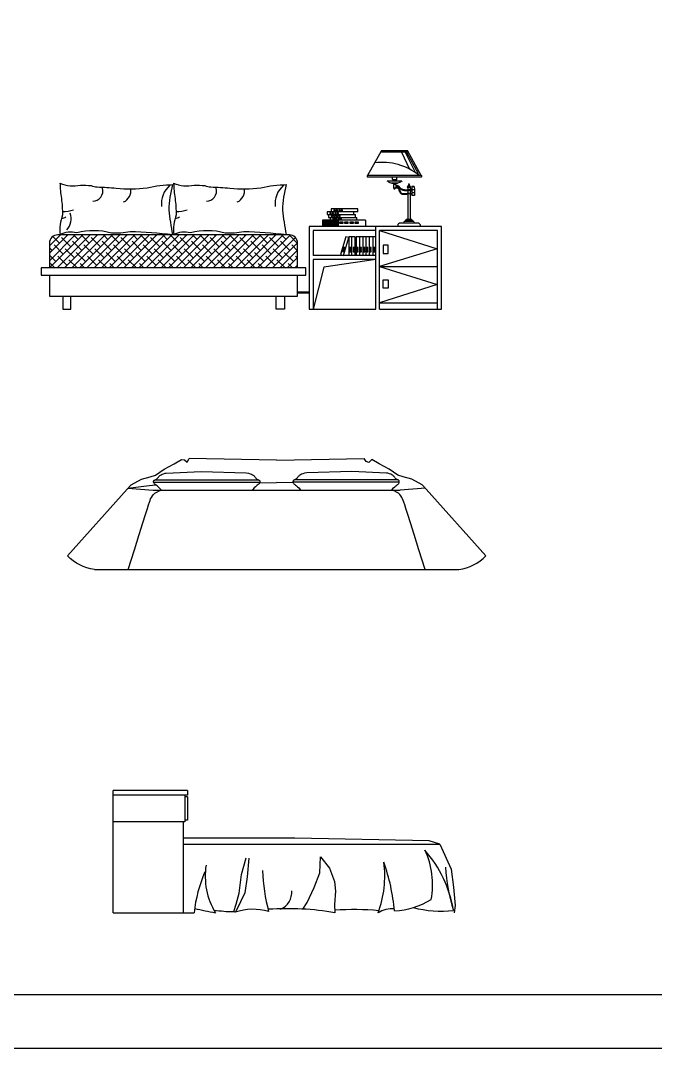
# Model space of a CAD drawing. Header units: inches. Extents: x 4.1 to 46.6, y 13.1 to 37.9.
# Drawn here: x 38.97 to 42.8, y 13.1 to 19.32 of the extents above; entities that cross this region are included whole.
import ezdxf

# ---------------------------------------------------------------- set-up
doc = ezdxf.new("R2010")
doc.units = ezdxf.units.IN
doc.header["$MEASUREMENT"] = 0
for name, color, linetype in [('02', 2, 'Continuous'), ('1', 1, 'Continuous'), ('4', 4, 'Continuous'), ('8', 8, 'Continuous'), ('kadrbm', 4, 'Continuous')]:
    doc.layers.add(name, color=color, linetype=linetype)

# ---------------------------------------------------------------- blocks, each defined once
blk = doc.blocks.new('kadrbm')
at = {"layer": 'kadrbm', "color": 4}
blk.add_lwpolyline([(0, 0), (0, 24.7972), (21, 24.7972), (21, 0), (0, 0)], close=True, dxfattribs=at)
blk.add_lwpolyline([(20.6631, 0.3257), (20.6631, 24.4603), (0.3369, 24.4603), (0.3369, 0.3257), (20.6631, 0.3257)], dxfattribs=at)

msp = doc.modelspace()

# ---------------------------------------------------------------- hatches: boundary and pattern name
at = {"layer": '8'}
h = msp.add_hatch(dxfattribs=at)
h.set_pattern_fill('ANSI31', color=256, scale=0.0528, angle=315, style=0)
h.set_pattern_definition([(0, (-32.700185, -11.572119), (2e-18, 0.0066), [])])
h.paths.add_polyline_path([(40.8874, 18.0707), (40.8874, 18.1094), (40.7913, 18.1094), (40.7913, 18.0707)])
h = msp.add_hatch(dxfattribs=at)
h.set_pattern_fill('ANSI38', color=256, scale=0.01, style=0)
h.set_pattern_definition([(45, (36.866795, 17.970832), (-0.02245064, 0.02245064), []), (135, (36.866795, 17.970832), (-0.06735192, 0.02245064), [0.079375, -0.047625])])
h.paths.add_polyline_path([(40.6403, 17.8207), (40.6403, 17.9707, 0.414214), (40.5903, 18.0207), (39.1903, 18.0207, 0.414214), (39.1403, 17.9707), (39.1403, 17.8207)])

# ---------------------------------------------------------------- linework, layer by layer
at = {"layer": '02'}
for p, q in [((41.3097, 18.5199), (41.1413, 18.5199)), ((41.2686, 18.5199), (41.3167, 18.418)), ((41.2896, 18.5199), (41.3533, 18.3957)), ((41.2985, 18.5199), (41.3691, 18.3919)), ((41.3879, 18.38), (41.0631, 18.38)), ((41.2713, 18.3458), (41.1817, 18.3458)), ((41.1817, 18.3458), (41.1817, 18.3437)), ((41.2438, 18.3342), (41.2092, 18.3342)), ((41.2307, 18.3521), (41.2223, 18.3521)), ((41.2713, 18.3458), (41.2713, 18.3437)), ((41.2337, 18.325), (41.2193, 18.325)), ((41.2193, 18.325), (41.2193, 18.3037)), ((41.2337, 18.3037), (41.2193, 18.3037)), ((41.2337, 18.325), (41.2337, 18.3223)), ((41.2337, 18.3223), (41.2337, 18.3056)), ((41.2337, 18.3056), (41.2337, 18.3037)), ((41.306, 18.3096), (41.306, 18.2937)), ((41.306, 18.2897), (41.306, 18.2719)), ((41.321, 18.3096), (41.321, 18.2963)), ((41.321, 18.2922), (41.321, 18.2716)), ((41.331, 18.2841), (41.321, 18.2841)), ((41.3313, 18.314), (41.331, 18.2584)), ((41.346, 18.2935), (41.331, 18.2935)), ((41.346, 18.2743), (41.331, 18.2743)), ((41.3457, 18.314), (41.3313, 18.314)), ((41.3457, 18.314), (41.346, 18.2939)), ((41.346, 18.2935), (41.346, 18.2584)), ((41.306, 18.2679), (41.306, 18.114)), ((41.346, 18.2584), (41.331, 18.2584)), ((41.005, 18.1606), (40.8184, 18.1606)), ((40.8184, 18.1606), (40.8184, 18.1436)), ((41.005, 18.1777), (40.8423, 18.1777)), ((40.8423, 18.1777), (40.8423, 18.1606)), ((40.9811, 18.1436), (40.9811, 18.1606)), ((41.005, 18.1606), (41.005, 18.1777)), ((41.0511, 18.1094), (40.7913, 18.1094)), ((40.7913, 18.1094), (40.7913, 18.0707)), ((40.8184, 18.1436), (40.9902, 18.1436)), ((40.8275, 18.1436), (40.8275, 18.1265)), ((40.8275, 18.1265), (40.9993, 18.1265)), ((40.8366, 18.1265), (40.8366, 18.1094)), ((40.8874, 18.0707), (40.8874, 18.1094)), ((40.9902, 18.1265), (40.9902, 18.1436)), ((40.9993, 18.1094), (40.9993, 18.1265)), ((41.0511, 18.1094), (41.0511, 18.0707)), ((41.3298, 18.1127), (41.2975, 18.1127)), ((41.1363, 18.0467), (41.4843, 17.9372)), ((41.2467, 18.0737), (41.3804, 18.0737)), ((39.1403, 17.9707), (39.1403, 17.8207)), ((40.5903, 18.0207), (39.1903, 18.0207)), ((40.6403, 17.8207), (40.6403, 17.9707)), ((40.9324, 18.0094), (40.8999, 17.9019)), ((40.917, 17.8967), (40.9495, 18.0043)), ((40.9495, 18.0043), (40.9324, 18.0094)), ((40.9498, 18.0091), (40.9498, 17.8967)), ((40.9883, 18.0091), (40.9498, 18.0091)), ((40.9676, 17.8967), (40.9676, 18.0091)), ((40.9883, 17.8967), (40.9883, 18.0091)), ((40.994, 18.0091), (40.994, 17.8967)), ((41.1123, 18.0091), (40.994, 18.0091)), ((41.0146, 18.0091), (41.0146, 17.8967)), ((41.0353, 18.0091), (41.0353, 17.8967)), ((41.0531, 18.0091), (41.0531, 17.8967)), ((41.0738, 18.0091), (41.0738, 17.8967)), ((41.0945, 18.0091), (41.0945, 17.8967)), ((40.8999, 17.9019), (40.917, 17.8967)), ((41.4843, 17.9372), (41.1363, 17.8287)), ((41.1363, 17.8287), (41.4843, 17.7202)), ((41.4843, 17.7202), (41.1363, 17.6107)), ((40.6403, 17.6757), (40.7103, 17.6757)), ((40.6403, 17.6707), (40.7103, 17.6707)), ((39.7787, 16.5392), (40.4035, 16.5392)), ((41.2461, 16.5392), (40.6213, 16.5392)), ((39.7701, 16.5249), (40.4121, 16.5249)), ((41.2547, 16.5249), (40.6127, 16.5249)), ((39.9744, 14.622), (39.9594, 14.622)), ((39.9744, 14.622), (39.9744, 14.482)), ((39.9744, 14.482), (39.9594, 14.482)), ((39.9494, 14.3359), (41.501, 14.3359))]:
    msp.add_line(p, q, dxfattribs=at)
for points in [[(41.3879, 18.371, 0.414214), (41.3906, 18.3737), (41.3906, 18.3773, 0.414214), (41.3879, 18.38), (41.3065, 18.5262, 0.414214), (41.3038, 18.5289), (41.1472, 18.5289, 0.414214), (41.1445, 18.5262), (41.0631, 18.38, 0.414214), (41.0604, 18.3773), (41.0604, 18.3737, 0.414214), (41.0631, 18.371), (41.3879, 18.371)], [(41.1869, 18.3437, 0.206202), (41.2092, 18.3342), (41.2092, 18.3327), (41.2438, 18.3327)], [(41.2355, 18.3534), (41.2175, 18.3534, -0.308305), (41.2133, 18.3559), (41.2133, 18.371)], [(41.2217, 18.3534), (41.2223, 18.3521, 0.131975), (41.2241, 18.3498, -0.058815), (41.2238, 18.3458)], [(41.2312, 18.3534), (41.2307, 18.3521, -0.131975), (41.2288, 18.3498, 0.058815), (41.2291, 18.3458)], [(41.2355, 18.3534, 0.308305), (41.2397, 18.3559), (41.2397, 18.371)], [(41.2661, 18.3437, -0.206202), (41.2438, 18.3342), (41.2438, 18.3327)], [(39.2036, 18.3333, 0.024014), (39.2123, 18.241, -0.023381), (39.2198, 18.1413, 0.11959), (39.2052, 18.0221, -0.1956), (39.3051, 18.035, -0.129331), (39.5151, 18.0336, 0.072016), (39.6287, 18.0413, -0.021475), (39.8857, 18.0226, -0.016811), (39.8633, 18.171, -0.051428), (39.886, 18.3245, -1.215208)], [(39.2036, 18.3333, 0.149439), (39.3272, 18.3208, -0.037809), (39.3921, 18.3183, 0.053138), (39.4289, 18.3106, -0.015082), (39.5438, 18.3031, 0.054321), (39.731, 18.3056, -0.048002), (39.886, 18.3245, -12.40955)], [(39.8907, 18.3333, 0.024014), (39.8994, 18.241, -0.023381), (39.9069, 18.1413, 0.11959), (39.8923, 18.0221, -0.1956), (39.9922, 18.035, -0.129331), (40.2022, 18.0336, 0.072016), (40.3158, 18.0413, -0.021475), (40.5728, 18.0226, -0.016811), (40.5504, 18.171, -0.051428), (40.5731, 18.3245, -1.215208)], [(39.8907, 18.3333, 0.149439), (40.0142, 18.3208, -0.037809), (40.0792, 18.3183, 0.053138), (40.116, 18.3106, -0.015082), (40.2309, 18.3031, 0.054321), (40.4181, 18.3056, -0.048002), (40.5731, 18.3245, -12.40955)], [(41.2217, 18.3327), (41.2223, 18.3313, 0.131975), (41.2241, 18.3291, -0.058815), (41.2238, 18.325)], [(41.2312, 18.3327), (41.2307, 18.3313, -0.131975), (41.2288, 18.3291, 0.058815), (41.2291, 18.325)], [(41.3229, 18.3109), (41.3042, 18.3109, 0.414214), (41.3032, 18.3099), (41.3032, 18.3096), (41.3239, 18.3096)], [(41.3229, 18.3109, -0.414214), (41.3239, 18.3099), (41.3239, 18.3096)], [(41.3724, 18.0907), (41.2547, 18.0907, 0.414214), (41.2467, 18.0827), (41.2467, 18.0707)], [(41.341, 18.1007), (41.286, 18.1007, 0.414214), (41.282, 18.0967), (41.2804, 18.0907)], [(41.3338, 18.1077), (41.2933, 18.1077, 0.414214), (41.2893, 18.1037), (41.2882, 18.1007)], [(41.2975, 18.1127, 0.414214), (41.2955, 18.1107), (41.2945, 18.1077)], [(41.3229, 18.114), (41.3042, 18.114, 0.414214), (41.3032, 18.113), (41.3032, 18.1127)], [(41.3229, 18.114, -0.414214), (41.3239, 18.113), (41.3239, 18.1127)], [(41.3296, 18.1127, -0.414214), (41.3316, 18.1107), (41.3326, 18.1077)], [(41.3338, 18.1077, -0.414214), (41.3378, 18.1037), (41.3388, 18.1007)], [(41.341, 18.1007, -0.414214), (41.345, 18.0967), (41.3467, 18.0907)], [(41.3724, 18.0907, -0.414214), (41.3804, 18.0827), (41.3804, 18.0707)]]:
    msp.add_lwpolyline(points, format="xyb", dxfattribs=at)
for points in [[(41.2337, 18.3223), (41.2374, 18.3213), (41.2404, 18.3205), (41.2428, 18.3197), (41.2447, 18.319), (41.2463, 18.3183), (41.2476, 18.3176), (41.2486, 18.317), (41.2495, 18.3163), (41.2504, 18.3156), (41.2513, 18.3148), (41.2521, 18.314), (41.2529, 18.3132), (41.2536, 18.3123), (41.2544, 18.3114), (41.2552, 18.3105), (41.2559, 18.3096), (41.2567, 18.3087), (41.2575, 18.3078), (41.2583, 18.3068), (41.2592, 18.3059), (41.2601, 18.305), (41.261, 18.3041), (41.262, 18.3032), (41.2631, 18.3023), (41.2643, 18.3015), (41.2656, 18.3007), (41.2669, 18.2999), (41.2683, 18.2991), (41.2698, 18.2984), (41.2714, 18.2977), (41.273, 18.297), (41.2747, 18.2964), (41.2764, 18.2959), (41.2782, 18.2954), (41.28, 18.295), (41.2818, 18.2946), (41.2837, 18.2942), (41.2855, 18.294), (41.2873, 18.2937), (41.2891, 18.2935), (41.2908, 18.2934), (41.2925, 18.2933), (41.2942, 18.2932), (41.2959, 18.2932), (41.2976, 18.2932), (41.2993, 18.2932), (41.3011, 18.2933), (41.3029, 18.2935), (41.3048, 18.2936), (41.306, 18.2937)], [(41.2337, 18.3182), (41.2363, 18.3175), (41.2392, 18.3167), (41.2415, 18.3159), (41.2432, 18.3153), (41.2446, 18.3147), (41.2456, 18.3142), (41.2464, 18.3137), (41.2471, 18.3131), (41.2478, 18.3125), (41.2485, 18.3119), (41.2492, 18.3112), (41.2499, 18.3104), (41.2506, 18.3096), (41.2514, 18.3088), (41.2521, 18.3079), (41.2529, 18.307), (41.2537, 18.3061), (41.2545, 18.3051), (41.2553, 18.3042), (41.2563, 18.3032), (41.2573, 18.3022), (41.2583, 18.3012), (41.2595, 18.3002), (41.2607, 18.2992), (41.262, 18.2982), (41.2634, 18.2973), (41.2649, 18.2964), (41.2665, 18.2955), (41.2681, 18.2947), (41.2698, 18.294), (41.2716, 18.2933), (41.2734, 18.2926), (41.2753, 18.292), (41.2772, 18.2915), (41.2791, 18.2911), (41.2811, 18.2906), (41.283, 18.2903), (41.2849, 18.29), (41.2868, 18.2897), (41.2887, 18.2895), (41.2905, 18.2894), (41.2923, 18.2893), (41.2941, 18.2892), (41.2959, 18.2892), (41.2977, 18.2892), (41.2995, 18.2892), (41.3013, 18.2893), (41.3032, 18.2895), (41.3052, 18.2896), (41.3072, 18.2898), (41.3092, 18.2901), (41.3112, 18.2903), (41.3131, 18.2906), (41.315, 18.2909), (41.3168, 18.2913), (41.3184, 18.2916), (41.32, 18.292), (41.3214, 18.2923), (41.3228, 18.2927), (41.3242, 18.2931), (41.3259, 18.2934), (41.3278, 18.2938), (41.3301, 18.2942), (41.331, 18.2944)], [(41.2337, 18.3096), (41.234, 18.3096), (41.2363, 18.3096), (41.2384, 18.3095), (41.2403, 18.3093), (41.2419, 18.3091), (41.2434, 18.3088), (41.2447, 18.3084), (41.246, 18.308), (41.2471, 18.3075), (41.2482, 18.3069), (41.2492, 18.3062), (41.2502, 18.3055), (41.251, 18.3046), (41.2518, 18.3037), (41.2526, 18.3027), (41.2533, 18.3016), (41.2539, 18.3004), (41.2545, 18.2991), (41.2551, 18.2977), (41.2556, 18.2964), (41.2561, 18.295), (41.2565, 18.2936), (41.2569, 18.2923), (41.2573, 18.291), (41.2577, 18.2898), (41.2581, 18.2886), (41.2585, 18.2875), (41.2589, 18.2864), (41.2593, 18.2853), (41.2598, 18.2842), (41.2603, 18.2831), (41.2609, 18.282), (41.2615, 18.2809), (41.2622, 18.2798), (41.263, 18.2786), (41.2638, 18.2775), (41.2646, 18.2765), (41.2656, 18.2754), (41.2666, 18.2745), (41.2677, 18.2736), (41.2688, 18.2728), (41.27, 18.2722), (41.2713, 18.2716), (41.2727, 18.2712), (41.2742, 18.2708), (41.2757, 18.2705), (41.2773, 18.2703), (41.279, 18.2702), (41.2807, 18.2701), (41.2826, 18.2702), (41.2846, 18.2703), (41.2866, 18.2704), (41.2887, 18.2706), (41.2909, 18.2708), (41.2932, 18.271), (41.2956, 18.2713), (41.298, 18.2715), (41.3008, 18.2717), (41.304, 18.2718), (41.3078, 18.2719), (41.3124, 18.2719), (41.3179, 18.2717), (41.3246, 18.2714), (41.331, 18.271)], [(41.2337, 18.3056), (41.2339, 18.3056), (41.2362, 18.3056), (41.2381, 18.3055), (41.2398, 18.3053), (41.2413, 18.3051), (41.2425, 18.3049), (41.2436, 18.3046), (41.2445, 18.3043), (41.2453, 18.3039), (41.2461, 18.3035), (41.2468, 18.303), (41.2475, 18.3025), (41.2481, 18.3019), (41.2487, 18.3012), (41.2493, 18.3004), (41.2498, 18.2996), (41.2504, 18.2986), (41.2509, 18.2975), (41.2514, 18.2963), (41.2518, 18.295), (41.2523, 18.2937), (41.2527, 18.2924), (41.2531, 18.2911), (41.2535, 18.2898), (41.2539, 18.2885), (41.2543, 18.2873), (41.2547, 18.2861), (41.2552, 18.2849), (41.2557, 18.2838), (41.2562, 18.2826), (41.2567, 18.2814), (41.2574, 18.2802), (41.2581, 18.2789), (41.2588, 18.2776), (41.2597, 18.2764), (41.2606, 18.2751), (41.2616, 18.2738), (41.2627, 18.2726), (41.264, 18.2715), (41.2653, 18.2704), (41.2668, 18.2694), (41.2683, 18.2686), (41.2699, 18.2679), (41.2716, 18.2673), (41.2733, 18.2669), (41.2751, 18.2665), (41.2769, 18.2663), (41.2788, 18.2662), (41.2807, 18.2661), (41.2827, 18.2662), (41.2848, 18.2663), (41.2869, 18.2664), (41.2891, 18.2666), (41.2913, 18.2668), (41.2936, 18.2671), (41.2959, 18.2673), (41.2984, 18.2675), (41.301, 18.2677), (41.3041, 18.2678), (41.306, 18.2679)], [(41.3313, 18.314), (41.3313, 18.3122), (41.3457, 18.3122)], [(41.3439, 18.311), (41.3331, 18.311), (41.3331, 18.3094)], [(41.3357, 18.3122), (41.3357, 18.311)], [(41.3413, 18.3122), (41.3413, 18.311)], [(41.3457, 18.314), (41.3457, 18.3122)], [(41.3457, 18.2935), (41.3457, 18.2939)], [(41.3457, 18.2743), (41.3457, 18.2747)], [(41.321, 18.2676), (41.321, 18.114)], [(41.1123, 17.8727), (40.7994, 17.8244), (40.7343, 17.5707)], [(39.8169, 16.4778), (39.813, 16.482), (39.8044, 16.4905), (39.7969, 16.4973), (39.7906, 16.5028), (39.7854, 16.5071), (39.781, 16.5106), (39.7775, 16.5136), (39.7747, 16.5163), (39.7726, 16.519), (39.7711, 16.5218), (39.7702, 16.5245), (39.7697, 16.527), (39.7697, 16.5295), (39.7702, 16.5317), (39.771, 16.5336), (39.7721, 16.5353), (39.7735, 16.5366), (39.7751, 16.5376), (39.7769, 16.5384), (39.7789, 16.5392), (39.781, 16.54), (39.7831, 16.541), (39.7854, 16.5421), (39.7876, 16.5436), (39.7898, 16.5455), (39.792, 16.5477), (39.7943, 16.5502), (39.7966, 16.553), (39.799, 16.5558), (39.8016, 16.5588), (39.8044, 16.5618), (39.8074, 16.5648), (39.8108, 16.5677), (39.8151, 16.5705), (39.8209, 16.5733), (39.8288, 16.5761), (39.8395, 16.5789), (39.8465, 16.5804), (40.0569, 16.5898), (40.329, 16.5818), (40.3427, 16.5789), (40.3534, 16.5761), (40.3613, 16.5733), (40.3671, 16.5705), (40.3714, 16.5677), (40.3748, 16.5648), (40.3778, 16.5618), (40.3806, 16.5588), (40.3832, 16.5558), (40.3856, 16.553), (40.3879, 16.5502), (40.3902, 16.5477), (40.3924, 16.5455), (40.3946, 16.5436), (40.3968, 16.5421), (40.3991, 16.541), (40.4012, 16.54), (40.4033, 16.5392), (40.4053, 16.5384), (40.4071, 16.5376), (40.4087, 16.5366), (40.4101, 16.5353), (40.4112, 16.5336), (40.412, 16.5317), (40.4125, 16.5295), (40.4125, 16.527), (40.412, 16.5245), (40.4111, 16.5218), (40.4096, 16.519), (40.4075, 16.5163), (40.4047, 16.5136), (40.4012, 16.5106), (40.3968, 16.5071), (40.3916, 16.5028), (40.3853, 16.4973), (40.3778, 16.4905), (40.3692, 16.482), (40.3635, 16.476)], [(41.2078, 16.4778), (41.2118, 16.482), (41.2204, 16.4905), (41.2278, 16.4973), (41.2341, 16.5028), (41.2394, 16.5071), (41.2438, 16.5106), (41.2473, 16.5136), (41.25, 16.5163), (41.2522, 16.519), (41.2537, 16.5218), (41.2546, 16.5245), (41.2551, 16.527), (41.255, 16.5295), (41.2546, 16.5317), (41.2538, 16.5336), (41.2527, 16.5353), (41.2513, 16.5366), (41.2497, 16.5376), (41.2479, 16.5384), (41.2459, 16.5392), (41.2438, 16.54), (41.2417, 16.541), (41.2394, 16.5421), (41.2372, 16.5436), (41.235, 16.5455), (41.2328, 16.5477), (41.2305, 16.5502), (41.2282, 16.553), (41.2258, 16.5558), (41.2231, 16.5588), (41.2204, 16.5618), (41.2173, 16.5648), (41.214, 16.5677), (41.2097, 16.5705), (41.2039, 16.5733), (41.196, 16.5761), (41.1853, 16.5789), (41.1783, 16.5804), (40.9679, 16.5898), (40.6958, 16.5818), (40.6821, 16.5789), (40.6714, 16.5761), (40.6634, 16.5733), (40.6577, 16.5705), (40.6534, 16.5677), (40.65, 16.5648), (40.647, 16.5618), (40.6442, 16.5588), (40.6416, 16.5558), (40.6392, 16.553), (40.6368, 16.5502), (40.6346, 16.5477), (40.6324, 16.5455), (40.6302, 16.5436), (40.6279, 16.5421), (40.6257, 16.541), (40.6235, 16.54), (40.6215, 16.5392), (40.6195, 16.5384), (40.6177, 16.5376), (40.616, 16.5366), (40.6147, 16.5353), (40.6135, 16.5336), (40.6128, 16.5317), (40.6123, 16.5295), (40.6123, 16.527), (40.6128, 16.5245), (40.6137, 16.5218), (40.6152, 16.519), (40.6173, 16.5163), (40.6201, 16.5136), (40.6236, 16.5106), (40.628, 16.5071), (40.6332, 16.5028), (40.6395, 16.4973), (40.6469, 16.4905), (40.6556, 16.482), (40.6612, 16.476)], [(41.501, 14.3364), (41.4346, 14.3569), (40.6244, 14.3727), (39.9494, 14.3727)], [(40.3458, 14.2527), (40.3355, 14.1384), (40.321, 14.0425), (40.2691, 13.9328), (40.2629, 13.9246), (40.2546, 13.9287), (40.2695, 13.9745), (40.288, 14.0405), (40.3004, 14.1538), (40.3286, 14.2548)], [(40.6709, 13.944), (40.699, 13.9834), (40.7414, 14.074), (40.7742, 14.1626), (40.7785, 14.2595)], [(40.7781, 14.26), (40.8322, 14.1915), (40.8631, 14.1111), (40.8693, 14.0534), (40.8631, 13.971), (40.8662, 13.922)]]:
    msp.add_lwpolyline(points, dxfattribs=at)
for points in [[(40.8345, 18.1542), (40.8345, 18.1491), (40.843, 18.1491), (40.843, 18.1542)], [(40.849, 18.1542), (40.849, 18.1491), (40.8575, 18.1491), (40.8575, 18.1542)], [(40.8584, 18.1713), (40.8584, 18.1662), (40.8669, 18.1662), (40.8669, 18.1713)], [(40.8652, 18.1542), (40.8652, 18.1491), (40.8738, 18.1491), (40.8738, 18.1542)], [(40.8729, 18.1713), (40.8729, 18.1662), (40.8814, 18.1662), (40.8814, 18.1713)], [(40.8797, 18.1542), (40.8797, 18.1491), (40.8883, 18.1491), (40.8883, 18.1542)], [(40.8891, 18.1713), (40.8891, 18.1662), (40.8976, 18.1662), (40.8976, 18.1713)], [(40.9036, 18.1713), (40.9036, 18.1662), (40.9121, 18.1662), (40.9121, 18.1713)], [(40.8436, 18.1372), (40.8436, 18.1321), (40.8521, 18.1321), (40.8521, 18.1372)], [(40.8527, 18.1201), (40.8527, 18.115), (40.8612, 18.115), (40.8612, 18.1201)], [(40.8581, 18.1372), (40.8581, 18.1321), (40.8666, 18.1321), (40.8666, 18.1372)], [(40.8672, 18.1201), (40.8672, 18.115), (40.8757, 18.115), (40.8757, 18.1201)], [(40.8743, 18.1372), (40.8743, 18.1321), (40.8829, 18.1321), (40.8829, 18.1372)], [(40.8834, 18.1201), (40.8834, 18.115), (40.892, 18.115), (40.892, 18.1201)], [(40.8888, 18.1372), (40.8888, 18.1321), (40.8974, 18.1321), (40.8974, 18.1372)], [(40.9135, 18.0993), (40.9135, 18.0889), (40.896, 18.0889), (40.896, 18.0993)], [(40.8979, 18.1201), (40.8979, 18.115), (40.9065, 18.115), (40.9065, 18.1201)], [(40.9431, 18.0993), (40.9431, 18.0889), (40.9256, 18.0889), (40.9256, 18.0993)], [(40.9762, 18.0993), (40.9762, 18.0889), (40.9588, 18.0889), (40.9588, 18.0993)], [(41.0058, 18.0993), (41.0058, 18.0889), (40.9884, 18.0889), (40.9884, 18.0993)], [(40.9121, 17.9246), (40.9111, 17.9211), (40.9175, 17.9192), (40.9186, 17.9227)], [(40.9144, 17.9322), (40.9133, 17.9287), (40.9198, 17.9267), (40.9209, 17.9302)], [(40.9164, 17.9389), (40.9154, 17.9354), (40.9218, 17.9334), (40.9229, 17.9369)], [(40.9187, 17.9464), (40.9177, 17.9429), (40.9241, 17.941), (40.9252, 17.9445)], [(40.9549, 17.9448), (40.9549, 17.9411), (40.9617, 17.9411), (40.9617, 17.9448)], [(40.9549, 17.9369), (40.9549, 17.9333), (40.9617, 17.9333), (40.9617, 17.9369)], [(40.9549, 17.9299), (40.9549, 17.9263), (40.9617, 17.9263), (40.9617, 17.9299)], [(40.9549, 17.922), (40.9549, 17.9184), (40.9617, 17.9184), (40.9617, 17.922)], [(40.9756, 17.9448), (40.9756, 17.9411), (40.9823, 17.9411), (40.9823, 17.9448)], [(40.9756, 17.9369), (40.9756, 17.9333), (40.9823, 17.9333), (40.9823, 17.9369)], [(40.9756, 17.9299), (40.9756, 17.9263), (40.9823, 17.9263), (40.9823, 17.9299)], [(40.9756, 17.922), (40.9756, 17.9184), (40.9823, 17.9184), (40.9823, 17.922)], [(40.9991, 17.9448), (40.9991, 17.9411), (41.0058, 17.9411), (41.0058, 17.9448)], [(40.9991, 17.9369), (40.9991, 17.9333), (41.0058, 17.9333), (41.0058, 17.9369)], [(40.9991, 17.9299), (40.9991, 17.9263), (41.0058, 17.9263), (41.0058, 17.9299)], [(40.9991, 17.922), (40.9991, 17.9184), (41.0058, 17.9184), (41.0058, 17.922)], [(41.0197, 17.9448), (41.0197, 17.9411), (41.0265, 17.9411), (41.0265, 17.9448)], [(41.0197, 17.9369), (41.0197, 17.9333), (41.0265, 17.9333), (41.0265, 17.9369)], [(41.0197, 17.9299), (41.0197, 17.9263), (41.0265, 17.9263), (41.0265, 17.9299)], [(41.0197, 17.922), (41.0197, 17.9184), (41.0265, 17.9184), (41.0265, 17.922)], [(41.0404, 17.9448), (41.0404, 17.9411), (41.0472, 17.9411), (41.0472, 17.9448)], [(41.0404, 17.9369), (41.0404, 17.9333), (41.0472, 17.9333), (41.0472, 17.9369)], [(41.0404, 17.9299), (41.0404, 17.9263), (41.0472, 17.9263), (41.0472, 17.9299)], [(41.0404, 17.922), (41.0404, 17.9184), (41.0472, 17.9184), (41.0472, 17.922)], [(41.0582, 17.9448), (41.0582, 17.9411), (41.065, 17.9411), (41.065, 17.9448)], [(41.0582, 17.9369), (41.0582, 17.9333), (41.065, 17.9333), (41.065, 17.9369)], [(41.0582, 17.9299), (41.0582, 17.9263), (41.065, 17.9263), (41.065, 17.9299)], [(41.0582, 17.922), (41.0582, 17.9184), (41.065, 17.9184), (41.065, 17.922)], [(41.0789, 17.9448), (41.0789, 17.9411), (41.0857, 17.9411), (41.0857, 17.9448)], [(41.0789, 17.9369), (41.0789, 17.9333), (41.0857, 17.9333), (41.0857, 17.9369)], [(41.0789, 17.9299), (41.0789, 17.9263), (41.0857, 17.9263), (41.0857, 17.9299)], [(41.0789, 17.922), (41.0789, 17.9184), (41.0857, 17.9184), (41.0857, 17.922)], [(41.0996, 17.9448), (41.0996, 17.9411), (41.1063, 17.9411), (41.1063, 17.9448)], [(41.0996, 17.9369), (41.0996, 17.9333), (41.1063, 17.9333), (41.1063, 17.9369)], [(41.0996, 17.9299), (41.0996, 17.9263), (41.1063, 17.9263), (41.1063, 17.9299)], [(41.0996, 17.922), (41.0996, 17.9184), (41.1063, 17.9184), (41.1063, 17.922)], [(41.1569, 17.9084), (41.1869, 17.9084), (41.1869, 17.9584), (41.1569, 17.9584)], [(41.1569, 17.749), (41.1869, 17.749), (41.1869, 17.699), (41.1569, 17.699)]]:
    msp.add_lwpolyline(points, close=True, dxfattribs=at)
for centre, radius in [((41.2265, 18.3003), 0.00346), ((41.3135, 18.3183), 0.00417), ((41.3135, 18.3268), 0.00205)]:
    msp.add_circle(centre, radius, dxfattribs=at)
for centre, radius, start, end in [((41.1518, 18.1058), 0.3531, 50.91025, 97.55943), ((39.4003, 18.2868), 0.0628, 271.24321, 15.14448), ((39.5582, 18.2881), 0.0748, 293.39754, 8.55676), ((39.9686, 18.2065), 0.152, 131.43624, 185.65031), ((40.0874, 18.2868), 0.0628, 271.24321, 15.14448), ((40.2453, 18.2881), 0.0748, 293.39754, 8.55676), ((40.6557, 18.2065), 0.152, 131.43624, 185.65031), ((41.3039, 18.3192), 0.00858, 284.30506, 329.04105), ((41.2982, 18.3833), 0.0899, 274.98157, 284.69652), ((41.3163, 18.3241), 0.00234, 162.7352, 229.92182), ((41.3231, 18.3192), 0.00858, 210.95895, 255.69494), ((41.3418, 18.2204), 0.0787, 97.90035, 105.33178), ((41.3091, 18.0561), 0.2118, 86.76606, 90.82576), ((41.3195, 18.153), 0.1146, 84.2502, 89.25645), ((39.2335, 18.2907), 0.1286, 263.51973, 293.45726), ((39.1704, 18.1185), 0.101, 318.44085, 18.91599), ((39.9206, 18.2907), 0.1286, 263.51973, 293.45726), ((39.1962, 18.2108), 0.0925, 280.32874, 297.72358), ((39.8833, 18.2108), 0.0925, 280.32874, 297.72358), ((39.1903, 17.9707), 0.05, 90, 180), ((40.5903, 17.9707), 0.05, 0, 90), ((40.8436, 13.8085), 0.7502, 9.7398, 41.02669), ((40.9716, 14.093), 0.4848, 349.1987, 25.39708), ((40.5093, 14.1431), 0.4276, 170.99291, 211.1277), ((41.5537, 14.2204), 1.1266, 182.21128, 194.96984), ((40.5234, 14.1449), 0.6438, 339.74671, 7.35523), ((40.0113, 13.8226), 1.2196, 5.18756, 19.38006), ((42.6166, 14.2673), 1.0854, 183.66932, 197.7775), ((40.8297, 13.8396), 0.8188, 156.27486, 174.22585), ((40.4896, 14.0482), 0.1156, 294.41936, 3.61017), ((41.1946, 14.4232), 0.4914, 273.66074, 301.02306), ((40.5612, 16.2578), 2.3729, 256.76964, 259.85576), ((40.2856, 15.2082), 1.2799, 263.21735, 268.61221), ((40.3716, 13.6155), 0.3276, 73.37511, 109.37969), ((40.579, 12.2533), 1.6933, 80.23431, 93.8486), ((40.9718, 11.9832), 1.9577, 85.31455, 93.12385), ((41.2193, 13.7601), 0.1862, 88.34447, 119.59675), ((41.5107, 14.612), 0.6805, 255.3853, 276.09819)]:
    msp.add_arc(centre, radius, start, end, dxfattribs=at)
at = {"layer": '1'}
for p, q in [((39.412, 15.997), (41.6153, 15.997)), ((39.5244, 13.922), (40.0151, 13.922))]:
    msp.add_line(p, q, dxfattribs=at)
at = {"layer": '4'}
for p, q in [((41.5103, 18.0707), (40.7103, 18.0707)), ((40.7103, 18.0707), (40.7103, 17.5707)), ((41.1123, 18.0467), (40.7343, 18.0467)), ((40.7343, 18.0467), (40.7343, 17.8967)), ((41.1123, 17.5707), (41.1123, 18.0707)), ((41.1363, 17.5707), (41.1363, 18.0467)), ((41.4863, 18.0467), (41.1363, 18.0467)), ((41.4863, 17.5707), (41.4863, 18.0467)), ((41.5103, 17.5707), (41.5103, 18.0707)), ((41.1123, 17.8967), (40.7343, 17.8967)), ((41.1123, 17.8727), (40.7343, 17.8727)), ((40.7343, 17.8727), (40.7343, 17.5707)), ((39.1403, 17.7777), (39.1403, 17.6507)), ((40.6403, 17.6507), (40.6403, 17.7777)), ((41.1363, 17.8287), (41.4863, 17.8287)), ((39.1403, 17.6507), (40.6403, 17.6507)), ((41.1363, 17.6107), (41.4863, 17.6107)), ((40.7103, 17.5707), (41.1123, 17.5707)), ((41.1363, 17.5707), (41.5103, 17.5707)), ((40.5137, 16.6576), (39.9847, 16.6694)), ((40.5137, 16.6576), (41.0426, 16.6694)), ((39.6137, 16.4884), (39.7679, 16.4778)), ((39.7679, 16.4778), (41.2594, 16.4778)), ((41.4137, 16.4884), (41.2594, 16.4778)), ((39.9744, 14.662), (39.5244, 14.662)), ((39.5244, 13.922), (39.5244, 14.662)), ((39.9744, 14.632), (39.5244, 14.632)), ((39.9594, 14.632), (39.9594, 14.472)), ((39.9744, 14.662), (39.9744, 14.632)), ((39.9594, 14.472), (39.5244, 14.472)), ((39.9494, 14.472), (39.9494, 13.922))]:
    msp.add_line(p, q, dxfattribs=at)
msp.add_lwpolyline([(39.0903, 17.7777), (40.6903, 17.7777), (40.6903, 17.8207), (39.0903, 17.8207)], close=True, dxfattribs=at)
for points in [[(39.2203, 17.6507), (39.2203, 17.5707), (39.2703, 17.5707), (39.2703, 17.6507)], [(40.5603, 17.6507), (40.5603, 17.5707), (40.5103, 17.5707), (40.5103, 17.6507)], [(39.6137, 16.4884), (39.743, 16.5057), (39.7836, 16.5085)], [(39.6155, 15.9964), (39.6538, 16.1167), (39.6834, 16.21), (39.7054, 16.2801), (39.7213, 16.3307), (39.7321, 16.3657), (39.7394, 16.3888), (39.7443, 16.4038), (39.7481, 16.4146), (39.752, 16.4242), (39.7566, 16.4334), (39.7622, 16.4421), (39.7692, 16.4503), (39.7781, 16.4581), (39.7893, 16.4655), (39.8032, 16.4725), (39.8203, 16.479)], [(40.4108, 16.5213), (40.5136, 16.5227)], [(40.614, 16.5213), (40.5137, 16.5227)], [(41.4118, 15.9964), (41.3735, 16.1167), (41.3439, 16.21), (41.3219, 16.2801), (41.3061, 16.3307), (41.2952, 16.3657), (41.2879, 16.3888), (41.283, 16.4038), (41.2792, 16.4146), (41.2753, 16.4242), (41.2707, 16.4334), (41.2651, 16.4421), (41.2581, 16.4503), (41.2492, 16.4581), (41.238, 16.4655), (41.2241, 16.4725), (41.207, 16.479)], [(41.501, 14.3359), (41.5693, 14.1851), (41.5826, 14.077), (41.5937, 13.9652), (41.5873, 13.922)]]:
    msp.add_lwpolyline(points, dxfattribs=at)
for points in [[(39.412, 15.997, -0.165559), (39.2486, 16.0802), (39.6094, 16.4841), (39.6345, 16.5091), (39.6961, 16.5433), (39.7485, 16.557), (39.7805, 16.5684), (39.8329, 16.6049), (39.8945, 16.6368), (39.9379, 16.6618), (39.9561, 16.6596), (39.9721, 16.6464), (39.9847, 16.6694)], [(41.6153, 15.997, 0.165559), (41.7787, 16.0802), (41.4179, 16.4841), (41.3929, 16.5091), (41.3313, 16.5433), (41.2788, 16.557), (41.2468, 16.5684), (41.1944, 16.6049), (41.1328, 16.6368), (41.0894, 16.6618), (41.0712, 16.6443), (41.0552, 16.6505), (41.0426, 16.6694)]]:
    msp.add_lwpolyline(points, format="xyb", dxfattribs=at)

# ---------------------------------------------------------------- block references
at = {"layer": 'kadrbm'}
msp.add_blockref('kadrbm', (25.641, 13.1016), dxfattribs=at)

doc.saveas('drawing.dxf')
